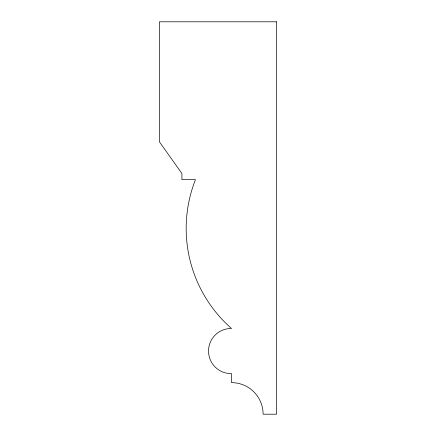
<?xml version="1.0" encoding="UTF-8"?>
<svg xmlns="http://www.w3.org/2000/svg" width="436" height="436" viewBox="0 0 436 436"><rect width="100%" height="100%" fill="white"/><g stroke="black" fill="none" stroke-linecap="round" stroke-linejoin="round"><path stroke-width="0.65" d="M276.637 21.8L159.363 21.8L159.363 141.733L181.916 173.512L181.916 179.665L195.448 179.665A133.013 133.013 0 0 0 231.532 328.504A22.558 22.558 0 0 0 208.522 351.056A22.558 22.558 0 0 0 231.532 373.608L231.532 382.628A31.572 31.572 0 0 1 263.104 414.2L276.637 414.2L276.637 21.8"/></g></svg>
